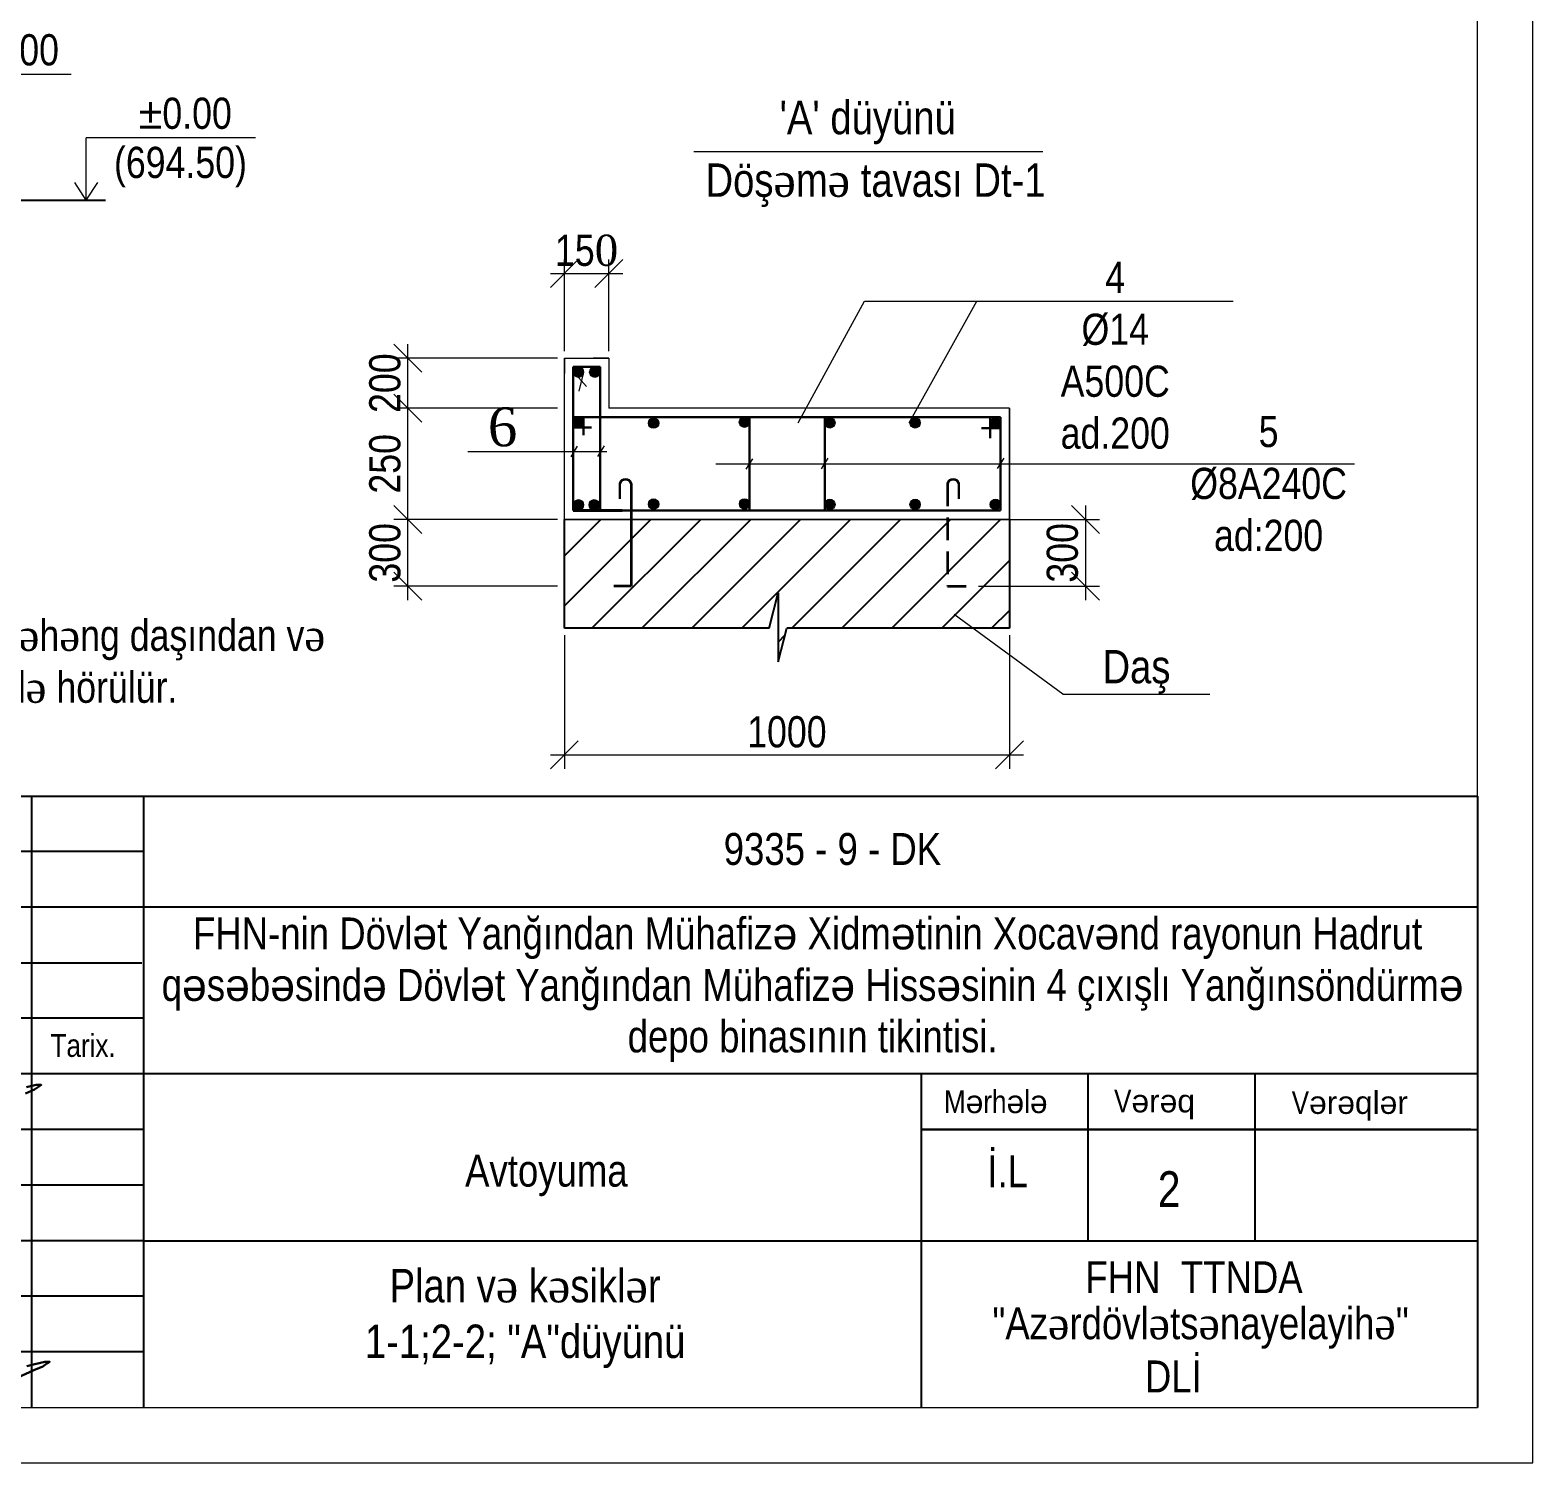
# Model space of a CAD drawing. Header units: millimetres. Extents: x -23631 to 2610815, y 484233 to 2921318.
# Drawn here: x 1763113 to 1776620, y 1447961 to 1460838 of the extents above; entities that cross this region are included whole.
import ezdxf

# ---------------------------------------------------------------- set-up
doc = ezdxf.new("R2010")
doc.units = ezdxf.units.MM
doc.linetypes.add('DASHEDX2', pattern=[38.1, 25.4, -12.7])
for name, color, linetype, lineweight in [('0_Ном._пера__7', 7, 'Continuous', 60), ('dim', 7, 'Continuous', 9), ('перегородка', 130, 'Continuous', 20), ('перегородка_Ном._пера__1', 7, 'Continuous', 15)]:
    doc.layers.add(name, color=color, linetype=linetype, lineweight=lineweight)
doc.styles.add('style1', font='arial.ttf')
doc.styles.add('style6', font='ARIALN.TTF', dxfattribs={"height": 300})
doc.styles.add('Times New Roman', font='times.ttf')
doc.dimstyles.new('DIM_100', dxfattribs={"dimscale": 100, "dimtxt": 2.5, "dimasz": 2.5, "dimexe": 1.25, "dimexo": 0.625, "dimtad": 1, "dimdec": 0, "dimtxsty": 'style1', "dimblk": 'OBLIQUE', "dimcen": 2.5, "dimdle": 1.25, "dimclrd": 251, "dimclre": 251, "dimaunit": 1, "dimadec": 3, "dimazin": 0, "dimtfac": 1, "dimtdec": 0, "dimtmove": 1, "dimatfit": 3, "dimfxl": 1.25, "dimlwd": 5, "dimlwe": 5, "dimarcsym": 0})

# ---------------------------------------------------------------- blocks, each defined once
blk = doc.blocks.new('_Oblique')
at = {"color": 0, "linetype": 'ByBlock', "lineweight": -2}
blk.add_line((-0.5, -0.5), (0.5, 0.5), dxfattribs=at)
blk = doc.blocks.new('*D98')
at = {"color": 251, "lineweight": 5, "transparency": 16777216}
for p, q in [((1767915, 1457953), (1767915, 1458776)), ((1768315, 1457953), (1768315, 1458776))]:
    blk.add_line(p, q, dxfattribs=at)
at = {"color": 251, "linetype": 'ByBlock', "lineweight": 5, "transparency": 16777216}
blk.add_line((1767790, 1458651), (1768440, 1458651), dxfattribs=at)
at = {"layer": 'Defpoints', "color": 0, "transparency": 16777216}
for p in [(1768315, 1458651), (1767915, 1457890), (1768315, 1457890)]:
    blk.add_point(p, dxfattribs=at)
at = {"color": 251, "lineweight": 5, "transparency": 16777216, "xscale": 250, "yscale": 250, "zscale": 250, "rotation": 180}
blk.add_blockref('_Oblique', (1767915, 1458651), dxfattribs=at)
at = {"color": 251, "lineweight": 5, "transparency": 16777216, "xscale": 250, "yscale": 250, "zscale": 250}
blk.add_blockref('_Oblique', (1768315, 1458651), dxfattribs=at)
at = {"color": 0, "transparency": 16777216, "insert": (1768115, 1458857), "char_height": 300, "attachment_point": 5, "style": 'style6'}
blk.add_mtext('{\\H0.93333x;15\\fTimes New Roman|b0|i0|c186|p18;0}', dxfattribs=at)
blk = doc.blocks.new('*D99')
at = {"color": 251, "linetype": 'ByBlock', "lineweight": 5, "transparency": 16777216}
blk.add_line((1772598, 1456565), (1772598, 1455715), dxfattribs=at)
at = {"color": 251, "lineweight": 5, "transparency": 16777216}
for p, q in [((1771638, 1456440), (1772723, 1456440)), ((1771638, 1455840), (1772723, 1455840))]:
    blk.add_line(p, q, dxfattribs=at)
at = {"layer": 'Defpoints', "color": 0, "transparency": 16777216}
for p in [(1771575, 1456440), (1771575, 1455840), (1772598, 1455840)]:
    blk.add_point(p, dxfattribs=at)
at = {"color": 251, "lineweight": 5, "transparency": 16777216, "xscale": 250, "yscale": 250, "zscale": 250}
for p, rotation in [((1772598, 1456440), 90), ((1772598, 1455840), 270)]:
    blk.add_blockref('_Oblique', p, dxfattribs=dict(at, rotation=rotation))
at = {"color": 0, "transparency": 16777216, "insert": (1772392, 1456140), "char_height": 300, "attachment_point": 5, "rotation": 90, "style": 'style6'}
blk.add_mtext('{\\H0.93333x;300}', dxfattribs=at)
blk = doc.blocks.new('*D100')
at = {"color": 251, "linetype": 'ByBlock', "lineweight": 5, "transparency": 16777216}
blk.add_line((1766508, 1455715), (1766508, 1456565), dxfattribs=at)
at = {"color": 251, "lineweight": 5, "transparency": 16777216}
for p, q in [((1767853, 1456440), (1766383, 1456440)), ((1767853, 1455840), (1766383, 1455840))]:
    blk.add_line(p, q, dxfattribs=at)
at = {"layer": 'Defpoints', "color": 0, "transparency": 16777216}
for p in [(1766508, 1456440), (1767915, 1456440), (1767915, 1455840)]:
    blk.add_point(p, dxfattribs=at)
at = {"color": 251, "lineweight": 5, "transparency": 16777216, "xscale": 250, "yscale": 250, "zscale": 250}
for p, rotation in [((1766508, 1456440), 90), ((1766508, 1455840), 270)]:
    blk.add_blockref('_Oblique', p, dxfattribs=dict(at, rotation=rotation))
at = {"color": 0, "transparency": 16777216, "insert": (1766303, 1456140), "char_height": 300, "attachment_point": 5, "rotation": 90, "style": 'style6'}
blk.add_mtext('{\\H0.93333x;300}', dxfattribs=at)
blk = doc.blocks.new('*D136')
at = {"color": 251, "lineweight": 5, "transparency": 16777216}
for p, q in [((1767915, 1455400), (1767915, 1454200)), ((1771915, 1455400), (1771915, 1454200))]:
    blk.add_line(p, q, dxfattribs=at)
at = {"color": 251, "linetype": 'ByBlock', "lineweight": 5, "transparency": 16777216}
blk.add_line((1767790, 1454325), (1772040, 1454325), dxfattribs=at)
at = {"layer": 'Defpoints', "color": 0, "transparency": 16777216}
for p in [(1767915, 1455463), (1771915, 1455463), (1771915, 1454325)]:
    blk.add_point(p, dxfattribs=at)
at = {"color": 251, "lineweight": 5, "transparency": 16777216, "xscale": 250, "yscale": 250, "zscale": 250, "rotation": 180}
blk.add_blockref('_Oblique', (1767915, 1454325), dxfattribs=at)
at = {"color": 251, "lineweight": 5, "transparency": 16777216, "xscale": 250, "yscale": 250, "zscale": 250}
blk.add_blockref('_Oblique', (1771915, 1454325), dxfattribs=at)
at = {"color": 0, "transparency": 16777216, "insert": (1769915, 1454530), "char_height": 300, "attachment_point": 5, "style": 'style6'}
blk.add_mtext('{\\H0.93333x;1000}', dxfattribs=at)
blk = doc.blocks.new('*D102')
at = {"color": 251, "linetype": 'ByBlock', "lineweight": 5, "transparency": 16777216}
blk.add_line((1766508, 1456315), (1766508, 1457565), dxfattribs=at)
at = {"color": 251, "lineweight": 5, "transparency": 16777216}
for p, q in [((1767853, 1457440), (1766383, 1457440)), ((1767353, 1456440), (1766383, 1456440))]:
    blk.add_line(p, q, dxfattribs=at)
at = {"layer": 'Defpoints', "color": 0, "transparency": 16777216}
for p in [(1766508, 1457440), (1767915, 1457440), (1767415, 1456440)]:
    blk.add_point(p, dxfattribs=at)
at = {"color": 251, "lineweight": 5, "transparency": 16777216, "xscale": 250, "yscale": 250, "zscale": 250}
for p, rotation in [((1766508, 1457440), 90), ((1766508, 1456440), 270)]:
    blk.add_blockref('_Oblique', p, dxfattribs=dict(at, rotation=rotation))
at = {"color": 0, "transparency": 16777216, "insert": (1766303, 1456940), "char_height": 300, "attachment_point": 5, "rotation": 90, "style": 'style6'}
blk.add_mtext('{\\H0.93333x;250}', dxfattribs=at)
blk = doc.blocks.new('*D103')
at = {"color": 251, "linetype": 'ByBlock', "lineweight": 5, "transparency": 16777216}
blk.add_line((1766508, 1457315), (1766508, 1458015), dxfattribs=at)
at = {"color": 251, "lineweight": 5, "transparency": 16777216}
for p, q in [((1767853, 1457890), (1766383, 1457890)), ((1767853, 1457440), (1766383, 1457440))]:
    blk.add_line(p, q, dxfattribs=at)
at = {"layer": 'Defpoints', "color": 0, "transparency": 16777216}
for p in [(1766508, 1457890), (1767915, 1457890), (1767915, 1457440)]:
    blk.add_point(p, dxfattribs=at)
at = {"color": 251, "lineweight": 5, "transparency": 16777216, "xscale": 250, "yscale": 250, "zscale": 250}
for p, rotation in [((1766508, 1457890), 90), ((1766508, 1457440), 270)]:
    blk.add_blockref('_Oblique', p, dxfattribs=dict(at, rotation=rotation))
at = {"color": 0, "transparency": 16777216, "insert": (1766303, 1457665), "char_height": 300, "attachment_point": 5, "rotation": 90, "style": 'style6'}
blk.add_mtext('{\\H0.93333x;200}', dxfattribs=at)
blk = doc.blocks.new('üü')
at = {"lineweight": 25, "ltscale": 15}
for p, q in [((3742372, 336833), (3765204, 336833)), ((3749157, 330049), (3749157, 336833)), ((3750394, 336833), (3750394, 330047)), ((3765204, 336833), (3765204, 330047)), ((3742381, 336221), (3750394, 336221)), ((3742381, 335604), (3750394, 335604)), ((3750394, 335604), (3765206, 335604)), ((3750379, 334978), (3742370, 334984)), ((3742381, 334370), (3750394, 334370)), ((3742381, 333753), (3750394, 333753)), ((3750394, 333753), (3765203, 333753)), ((3759033, 330047), (3759033, 333759)), ((3760878, 333745), (3760878, 331893)), ((3762735, 333749), (3762735, 331899)), ((3742381, 333136), (3750394, 333136)), ((3765130, 333130), (3759033, 333130)), ((3759033, 333130), (3765204, 333130)), ((3742381, 332518), (3750394, 332518)), ((3742381, 331901), (3750394, 331901)), ((3750399, 331895), (3765196, 331895)), ((3742381, 331284), (3750394, 331284)), ((3742381, 330667), (3750394, 330667))]:
    blk.add_line(p, q, dxfattribs=at)
at = {"lineweight": 5, "ltscale": 15}
for p, q in [((3749160, 336833), (3750394, 336833)), ((3765204, 336833), (3765204, 336833)), ((3750386, 336221), (3750386, 336221))]:
    blk.add_line(p, q, dxfattribs=at)
at = {"lineweight": 15}
for points in [[(3716207, 329430), (3765821, 329430), (3765821, 364480), (3716207, 364480)], [(3718676, 330047), (3765204, 330047), (3765204, 363863), (3718676, 363863)]]:
    blk.add_lwpolyline(points, close=True, dxfattribs=at)
at = {"color": 7, "lineweight": 30}
for points in [[(3749096, 333600), (3749205, 333627), (3749261, 333627), (3749230, 333606), (3749184, 333575), (3749086, 333532)], [(3749101, 330506), (3749190, 330527), (3749299, 330554), (3749355, 330554), (3749324, 330533), (3749279, 330502), (3749180, 330459), (3749000, 330378)]]:
    blk.add_lwpolyline(points, dxfattribs=at)
at = {"lineweight": 25, "attachment_point": 1, "style": 'style6'}
for s, insert, char_height, width in [('Tarix.', (3749364, 334190), 252.3, 7625.39), ('M{\\fArial|b0|i0|c0|p34;ə}rh{\\fArial|b0|i0|c0|p34;ə}l{\\fArial|b0|i0|c0|p34;ə}', (3759283, 333566), 252.32, 7625.39), ('V{\\fArial|b0|i0|c0|p34;ə\\fArial|b0|i0|c238|p34;r\\fArial|b0|i0|c0|p34;ə\\fArial|b0|i0|c238|p34;q}', (3761171, 333574), 252.32, 7625.39), ('V{\\fArial|b0|i0|c0|p34;ə\\fArial|b0|i0|c238|p34;r\\fArial|b0|i0|c0|p34;ə\\fArial|b0|i0|c238|p34;ql\\fArial|b0|i0|c0|p34;ə\\fArial|b0|i0|c238|p34;r}', (3763143, 333557), 252.32, 7625.39), ('{\\fArial Narrow|b0|i0|c238|p34;İ}.L{\\fArial Narrow|b0|i0|c186|p34;      }', (3759764, 332844), 354.36, 12467.73)]:
    blk.add_mtext(s, dxfattribs=dict(at, insert=insert, char_height=char_height, width=width))
at = {"insert": (3753966, 332852), "char_height": 354.36, "attachment_point": 1, "style": 'style6'}
blk.add_mtext_dynamic_manual_height_columns('{\\fArial Narrow|b0|i0|c238|p34;Avtoyuma}', width=11468.39, gutter_width=1.18, heights=[0], dxfattribs=at)
at = {"ltscale": 15, "insert": (3760401, 331669), "char_height": 354.36, "attachment_point": 1, "style": 'style6'}
blk.add_mtext('  {\\fArial Narrow|b0|i0|c238|p34;  FHN  TTNDA}', dxfattribs=at)
at = {"lineweight": 25, "ltscale": 15, "insert": (3759820, 331158), "char_height": 354.359, "width": 10697.25, "attachment_point": 1, "style": 'style6'}
blk.add_mtext('"Az{\\fTimes New Roman|b0|i0|c238|p18;ə}rdövl{\\fTimes New Roman|b0|i0|c238|p18;ə}ts{\\fTimes New Roman|b0|i0|c238|p18;ə}nayelayih{\\fTimes New Roman|b0|i0|c238|p18;ə}"\\P               DL{\\fArial Narrow|b0|i0|c238|p34;İ}', dxfattribs=at)
at = {"layer": '0_Ном._пера__7', "linetype": 'Continuous', "insert": (3757768, 334683), "char_height": 354.359, "width": 16227.81, "attachment_point": 5, "line_spacing_factor": 0.967685, "style": 'style6'}
blk.add_mtext('{\\fArial Narrow|b0|i0|c238|p34;FHN-nin Dövl\\fArial|b0|i0|c238|p38;ə\\fArial Narrow|b0|i0|c238|p34;t Yanğından Mühafiz\\fArial|b0|i0|c238|p38;ə\\fArial Narrow|b0|i0|c238|p34; Xidm\\fArial|b0|i0|c238|p38;ə\\fArial Narrow|b0|i0|c238|p34;tinin} {\\fArial Narrow|b0|i0|c238|p34;Xocav\\fArial|b0|i0|c238|p38;ə\\fArial Narrow|b0|i0|c238|p34;nd rayonun Hadrut\\P q\\fArial|b0|i0|c238|p38;ə\\fArial Narrow|b0|i0|c238|p34;s\\fArial|b0|i0|c238|p38;ə\\fArial Narrow|b0|i0|c238|p34;b\\fArial|b0|i0|c238|p38;ə\\fArial Narrow|b0|i0|c238|p34;sind\\fArial|b0|i0|c238|p38;ə\\fArial Narrow|b0|i0|c238|p34; Dövl\\fArial|b0|i0|c238|p38;ə\\fArial Narrow|b0|i0|c238|p34;t Yanğından Mühafiz\\fArial|b0|i0|c238|p38;ə\\fArial Narrow|b0|i0|c238|p34; Hiss\\fArial|b0|i0|c238|p38;ə\\fArial Narrow|b0|i0|c238|p34;sinin 4 çıxışlı Yanğınsöndürm\\fArial|b0|i0|c238|p38;ə\\P\\fArial Narrow|b0|i0|c238|p34; depo binasının tikintisi}.', dxfattribs=at)
at = {"layer": 'перегородка_Ном._пера__1', "linetype": 'Continuous', "insert": (3756837, 336423), "char_height": 354.36, "attachment_point": 1, "style": 'style6'}
blk.add_mtext('{\\fArial Narrow|b0|i0|c238|p34;9335} -{\\fArial Narrow|b0|i0|c238|p34; 9 }- DK', dxfattribs=at)

msp = doc.modelspace()

# ---------------------------------------------------------------- hatches: boundary and pattern name
at = {"ltscale": 10000}
h = msp.add_hatch(dxfattribs=at)
h.set_pattern_fill('ANSI31', scale=100, style=0)
h.set_pattern_definition([(45, (554152.37, -52651.2), (-224.506403, 224.506403), [])])
h.paths.add_polyline_path([(1769835, 1455780.5), (1769835, 1455160.6), (1769915.3, 1455462.8), (1771915.3, 1455462.8), (1771915.3, 1456440.4), (1771115.3, 1456440.4), (1770315.3, 1456440.4), (1769515.3, 1456440.4), (1768715.3, 1456440.4), (1767915.3, 1456440.4), (1767915.3, 1455462.8), (1769756.9, 1455462.8)])
at = {"layer": 'перегородка', "ltscale": 10000}
h = msp.add_hatch(color=7, dxfattribs=at)
h.set_gradient(color1=(245, 245, 255), one_color=1, tint=1, name='INVSPHERICAL')
edge = h.paths.add_edge_path()
edge.add_arc((1768041.8, 1457763.9), 46.5, 0, 360)
h = msp.add_hatch(color=7, dxfattribs=at)
h.set_gradient(color1=(245, 245, 255), one_color=1, tint=1, name='INVSPHERICAL')
edge = h.paths.add_edge_path()
edge.add_arc((1768188.7, 1457763.9), 46.5, 0, 360)
h = msp.add_hatch(color=7, dxfattribs=at)
h.set_gradient(color1=(245, 245, 255), one_color=1, tint=1, name='INVSPHERICAL')
edge = h.paths.add_edge_path()
edge.add_arc((1768041.8, 1457313.9), 46.5, 0, 360)
h = msp.add_hatch(color=7, dxfattribs=at)
h.set_gradient(color1=(245, 245, 255), one_color=1, tint=1, name='INVSPHERICAL')
edge = h.paths.add_edge_path()
edge.add_arc((1768716.7, 1457306.2), 46.5, 0, 360)
h = msp.add_hatch(color=7, dxfattribs=at)
h.set_gradient(color1=(245, 245, 255), one_color=1, tint=1, name='INVSPHERICAL')
edge = h.paths.add_edge_path()
edge.add_arc((1769533.4, 1457313.9), 46.5, 0, 360)
msp.add_hatch(color=7, dxfattribs=at).paths.add_polyline_path([(1769577.8, 1457300.1), (1769577.8, 1457327.8, 0.3158206), (1769535.5, 1457360.4), (1769531.3, 1457360.4, 0.401022), (1769486.8, 1457313.9, 0.8593865)])
h = msp.add_hatch(color=7, dxfattribs=at)
h.set_gradient(color1=(245, 245, 255), one_color=1, tint=1, name='INVSPHERICAL')
edge = h.paths.add_edge_path()
edge.add_arc((1770301.3, 1457308.5), 46.5, 0, 360)
h = msp.add_hatch(color=7, dxfattribs=at)
h.set_gradient(color1=(245, 245, 255), one_color=1, tint=1, name='INVSPHERICAL')
edge = h.paths.add_edge_path()
edge.add_arc((1771067.3, 1457308.5), 46.5, 0, 360)
h = msp.add_hatch(color=7, dxfattribs=at)
h.set_gradient(color1=(245, 245, 255), one_color=1, tint=1, name='INVSPHERICAL')
edge = h.paths.add_edge_path()
edge.add_arc((1771788.7, 1457307.5), 46.5, 0, 360)
h = msp.add_hatch(color=7, dxfattribs=at)
h.set_gradient(color1=(245, 245, 255), one_color=1, tint=1, name='INVSPHERICAL')
edge = h.paths.add_edge_path()
edge.add_arc((1768041.8, 1456571.7), 46.5, 0, 360)
h = msp.add_hatch(color=7, dxfattribs=at)
h.set_gradient(color1=(245, 245, 255), one_color=1, tint=1, name='INVSPHERICAL')
edge = h.paths.add_edge_path()
edge.add_arc((1768183.9, 1456571.7), 46.5, 0, 360)
h = msp.add_hatch(color=7, dxfattribs=at)
h.set_gradient(color1=(245, 245, 255), one_color=1, tint=1, name='INVSPHERICAL')
edge = h.paths.add_edge_path()
edge.add_arc((1768716.7, 1456578.6), 46.5, 0, 360)
h = msp.add_hatch(color=7, dxfattribs=at)
h.set_gradient(color1=(245, 245, 255), one_color=1, tint=1, name='INVSPHERICAL')
edge = h.paths.add_edge_path()
edge.add_arc((1769534.9, 1456579.6), 46.5, 0, 360)
h = msp.add_hatch(color=7, dxfattribs=at)
h.set_gradient(color1=(245, 245, 255), one_color=1, tint=1, name='INVSPHERICAL')
edge = h.paths.add_edge_path()
edge.add_arc((1770301.3, 1456575.8), 46.5, 0, 360)
h = msp.add_hatch(color=7, dxfattribs=at)
h.set_gradient(color1=(245, 245, 255), one_color=1, tint=1, name='INVSPHERICAL')
edge = h.paths.add_edge_path()
edge.add_arc((1771067.3, 1456575.8), 46.5, 0, 360)
h = msp.add_hatch(color=7, dxfattribs=at)
h.set_gradient(color1=(245, 245, 255), one_color=1, tint=1, name='INVSPHERICAL')
edge = h.paths.add_edge_path()
edge.add_arc((1771788.7, 1456575.3), 46.5, 0, 360)

# ---------------------------------------------------------------- linework, layer by layer
at = {"color": 7, "lineweight": 30, "ltscale": 10000}
for p, q in [((1768412.3, 1456761.9), (1768412.3, 1456625.5)), ((1771460.5, 1456761.9), (1771460.5, 1456625.5))]:
    msp.add_line(p, q, dxfattribs=at)
at = {"color": 7, "linetype": 'ByBlock', "lineweight": 35, "ltscale": 8}
msp.add_line((1768515.1, 1456761.9), (1768515.3, 1455840.4), dxfattribs=at)
at = {"color": 7, "linetype": 'DASHEDX2', "lineweight": 35, "ltscale": 8}
msp.add_line((1771357.4, 1456761.9), (1771357.6, 1455840.4), dxfattribs=at)
at = {"color": 7, "ltscale": 10000}
for p, q in [((1767915.3, 1455462.8), (1767915.3, 1456440.4)), ((1771915.3, 1456440.4), (1771915.3, 1455462.8)), ((1769756.9, 1455462.8), (1769835, 1455780.5)), ((1769835, 1455780.5), (1769835, 1455160.6)), ((1769756.9, 1455462.8), (1767915.3, 1455462.8)), ((1769835, 1455160.6), (1769915.3, 1455462.8)), ((1771915.3, 1455462.8), (1769915.3, 1455462.8))]:
    msp.add_line(p, q, dxfattribs=at)
at = {"color": 7, "lineweight": 35, "ltscale": 10000}
for p, q in [((1768515.3, 1455840.4), (1768358.6, 1455840.4)), ((1771357.6, 1455840.4), (1771524.8, 1455840.4))]:
    msp.add_line(p, q, dxfattribs=at)
at = {"color": 7, "lineweight": 13, "ltscale": 10000}
msp.add_line((1772394.2, 1454868.9), (1771418.9, 1455585.7), dxfattribs=at)
at = {"color": 7, "lineweight": 35, "ltscale": 10000}
for centre in [(1768463.9, 1456746.6), (1771409, 1456746.6)]:
    msp.add_arc(centre, 53.8, 16.56201, 163.43799, dxfattribs=at)
at = {"layer": 'dim', "color": 0, "lineweight": 15, "ltscale": 0.5}
for p, q in [((1763481.9, 1460440.3), (1762428.5, 1460440.3)), ((1763617.9, 1459310.8), (1763617.9, 1459870.3)), ((1765140, 1459870.3), (1763617.9, 1459870.3)), ((1763617.9, 1459310.8), (1763514.5, 1459468.1)), ((1763617.9, 1459310.8), (1763721.3, 1459468.1))]:
    msp.add_line(p, q, dxfattribs=at)
at = {"layer": 'перегородка', "color": 7, "ltscale": 10000}
for p, q in [((1769077.3, 1459747.7), (1772214.2, 1459747.7)), ((1767915.3, 1457890.4), (1768315.3, 1457890.4)), ((1767915.3, 1456440.4), (1767915.3, 1457890.4)), ((1767915.3, 1457890.4), (1768315.3, 1457890.4)), ((1767915.3, 1457890.4), (1767915.3, 1457750.4)), ((1767915.3, 1457890.4), (1767995.3, 1457890.4)), ((1767915.3, 1457890.4), (1767915.3, 1457810.4)), ((1768315.3, 1457890.4), (1768175.3, 1457890.4)), ((1768315.3, 1457890.4), (1768235.3, 1457890.4)), ((1768315.3, 1457890.4), (1768315.3, 1457440.4)), ((1768041.8, 1457717.4), (1768114.9, 1457634.6)), ((1768088.3, 1457763.9), (1768045.6, 1457592.4)), ((1771915.3, 1457440.4), (1768315.3, 1457440.4)), ((1771915.3, 1457440.4), (1771835.3, 1457440.4)), ((1771915.3, 1457440.4), (1771915.3, 1456440.4)), ((1771915.3, 1456440.4), (1771915.3, 1457440.4)), ((1771915.3, 1457440.4), (1771915.3, 1457300.4)), ((1771915.3, 1457440.4), (1771915.3, 1457360.4)), ((1768088.3, 1457313.9), (1768088.3, 1457360.4)), ((1771742.2, 1457307.5), (1771742.2, 1457360.4)), ((1768041.8, 1457267.4), (1767995.3, 1457267.4)), ((1771788.7, 1457261), (1771835.3, 1457261)), ((1767915.3, 1456440.4), (1767915.3, 1456520.4)), ((1767995.3, 1456520.4), (1768187.3, 1456520.4)), ((1767995.3, 1456520.4), (1768187.3, 1456520.4)), ((1767995.3, 1456520.4), (1768763.3, 1456520.4)), ((1768435.3, 1456520.4), (1768635.3, 1456520.4)), ((1771915.3, 1456440.4), (1771915.3, 1456580.4)), ((1771915.3, 1456440.4), (1767915.3, 1456440.4)), ((1767915.3, 1456440.4), (1768055.3, 1456440.4)), ((1767915.3, 1456440.4), (1767915.3, 1456440.4)), ((1767915.3, 1456440.4), (1768715.3, 1456440.4)), ((1768715.3, 1456440.4), (1769515.3, 1456440.4)), ((1769515.3, 1456440.4), (1770315.3, 1456440.4)), ((1770315.3, 1456440.4), (1771115.3, 1456440.4)), ((1771115.3, 1456440.4), (1771915.3, 1456440.4)), ((1771915.3, 1456440.4), (1771775.3, 1456440.4))]:
    msp.add_line(p, q, dxfattribs=at)
at = {"layer": 'перегородка', "color": 7, "lineweight": 25, "ltscale": 10000}
msp.add_line((1759418.7, 1459310.8), (1763790.6, 1459310.8), dxfattribs=at)
at = {"layer": 'перегородка', "color": 7, "lineweight": 13, "ltscale": 10000}
for p, q in [((1770015.2, 1457308.3), (1770611.1, 1458402.7)), ((1770611.1, 1458402.7), (1773925, 1458402.7)), ((1771015.2, 1457308.5), (1771622.5, 1458402.7)), ((1768297.1, 1457049), (1767046.1, 1457049)), ((1767975.1, 1457003.9), (1768034.3, 1457098.4)), ((1768215.1, 1457007.2), (1768274.3, 1457101.7)), ((1769276.5, 1456939.3), (1775016.7, 1456939.3)), ((1769549.5, 1456890.8), (1769608.7, 1456985.4)), ((1770226.5, 1456895.5), (1770285.7, 1456990)), ((1771807, 1456897.6), (1771866.2, 1456992.2)), ((1772394.2, 1454868.9), (1773717.1, 1454868.9))]:
    msp.add_line(p, q, dxfattribs=at)
at = {"layer": 'перегородка', "color": 7, "lineweight": 30, "ltscale": 10000}
for p, q in [((1767995.3, 1457810.4), (1767995.3, 1456520.4)), ((1767995.3, 1457810.4), (1768235.3, 1457810.4)), ((1768235.3, 1457810.4), (1768235.3, 1456520.4)), ((1771835.3, 1457360.4), (1767995.3, 1457360.4)), ((1768088.3, 1457360.4), (1768088.3, 1457198.6)), ((1769577.8, 1457360.4), (1769577.8, 1456520.4)), ((1770254.8, 1457360.6), (1770254.8, 1456520.6)), ((1771742.2, 1457360.4), (1771742.2, 1457169.8)), ((1771835.3, 1457360.4), (1771835.3, 1456520.4)), ((1767995.3, 1457267.4), (1768159.5, 1457267.5)), ((1771835.3, 1457261), (1771664.8, 1457261)), ((1767995.3, 1456520.4), (1771835.3, 1456520.4))]:
    msp.add_line(p, q, dxfattribs=at)
at = {"layer": 'перегородка', "color": 7, "lineweight": 40, "ltscale": 10000}
for p, q in [((1767995.3, 1456520.4), (1768395.3, 1456520.4)), ((1768235.3, 1456520.4), (1768435.3, 1456520.4))]:
    msp.add_line(p, q, dxfattribs=at)
at = {"layer": 'перегородка', "color": 7, "ltscale": 10000}
for centre in [(1768041.8, 1457763.9), (1768188.7, 1457763.9), (1768041.8, 1457313.9), (1768716.7, 1457306.2), (1769533.4, 1457313.9), (1770301.3, 1457308.5), (1771067.3, 1457308.5), (1771788.7, 1457307.5), (1768041.8, 1456571.7), (1768183.9, 1456571.7), (1768716.7, 1456578.6), (1769534.9, 1456579.6), (1770301.3, 1456575.8), (1771067.3, 1456575.8), (1771788.7, 1456575.3)]:
    msp.add_circle(centre, 46.5, dxfattribs=at)

# ---------------------------------------------------------------- block references
at = {"xscale": 0.8095442897741573, "yscale": 0.8095442897741573, "zscale": 0.8095442897741573}
msp.add_blockref('üü', (-1271979, 1181272.8), dxfattribs=at)

# ---------------------------------------------------------------- texts
at = {"color": 7, "lineweight": 15, "insert": (1773248.4, 1450582.2), "char_height": 320, "attachment_point": 1, "style": 'style6'}
msp.add_mtext_dynamic_manual_height_columns('2', width=753.36, gutter_width=12.5, heights=[0], dxfattribs=at)
at = {"color": 7, "insert": (1767562.2, 1449704), "char_height": 300, "width": 11471.739, "attachment_point": 2, "style": 'style6'}
msp.add_mtext('{\\fArial Narrow|b0|i0|c238|p34;Plan v\\fTimes New Roman|b0|i0|c238|p18;ə\\fArial Narrow|b0|i0|c238|p34; k\\fTimes New Roman|b0|i0|c238|p18;ə\\fArial Narrow|b0|i0|c238|p34;sikl\\fTimes New Roman|b0|i0|c238|p18;ə\\fArial Narrow|b0|i0|c238|p34;r \\P1-1;2-2;} {\\fArial Narrow|b0|i0|c238|p34;"A"düyünü}', dxfattribs=at)
at = {"layer": 'перегородка', "color": 7, "ltscale": 10000, "attachment_point": 1, "style": 'style6'}
for s, insert, char_height in [('0.600', (1762569.9, 1460800.8), 280), ('%%P0.00', (1764087.5, 1460230.8), 280), ("'A'{\\fArial Narrow|b0|i0|c238|p34; düyünü}", (1769849, 1460202.4), 300), ('({\\fArial Narrow|b0|i0|c238|p34;694.50})', (1763867.5, 1459789), 280), ('D{\\fArial Narrow|b0|i0|c238|p34;öş\\fTimes New Roman|b0|i0|c238|p18;ə\\fArial Narrow|b0|i0|c238|p34;m\\fTimes New Roman|b0|i0|c238|p18;ə\\fArial Narrow|b0|i0|c238|p34; tavası Dt-1}', (1769183.5, 1459639.9), 300)]:
    msp.add_mtext(s, dxfattribs=dict(at, insert=insert, char_height=char_height))
at = {"layer": 'перегородка', "color": 7, "width": 10.165, "attachment_point": 2}
for s, insert, char_height, style in [('{\\fArial Narrow|b0|i0|c238|p34;4\\P\\fArial Narrow|b0|i0|c186|p34;%%C14 A}500C{\\fArial Narrow|b0|i0|c238|p34;\\P\\fArial Narrow|b0|i0|c186|p34;ad.200}', (1772865.9, 1458756.3), 279.999, 'style6'), ('{\\fTimes New Roman|b0|i0|c238|p18;6}', (1767360, 1457448), 350, 'Times New Roman'), ('{\\fArial Narrow|b0|i0|c238|p34;5\\fArial Narrow|b0|i0|c186|p34;\\P%%C8A}240C{\\fArial Narrow|b0|i0|c238|p34;\\Pad:200}', (1774244.3, 1457370.8), 279.999, 'style6'), ('{\\fArial Narrow|b0|i0|c238|p34;Daş}', (1773056.8, 1455267.2), 300, 'style6')]:
    msp.add_mtext(s, dxfattribs=dict(at, insert=insert, char_height=char_height, style=style))
at = {"layer": 'перегородка', "color": 7, "ltscale": 10000, "insert": (1757804.2, 1456006), "char_height": 280, "width": 9825.234, "attachment_point": 1, "style": 'style6'}
msp.add_mtext('{\\fArial Narrow|b0|i0|c238|p34;Qeyd.\\P1.Tumbalar  50 markalı mişarlanmış \\fTimes New Roman|b0|i0|c238|p18;ə\\fArial Narrow|b0|i0|c238|p34;h\\fTimes New Roman|b0|i0|c238|p18;ə\\fArial Narrow|b0|i0|c238|p34;ng daşından v\\fTimes New Roman|b0|i0|c238|p18;ə\\fArial Narrow|b0|i0|c238|p34; \\P   50 markalı sement - qum m\\fTimes New Roman|b0|i0|c238|p18;ə\\fArial Narrow|b0|i0|c238|p34;hlulu il\\fTimes New Roman|b0|i0|c238|p18;ə\\fArial Narrow|b0|i0|c238|p34; hörülür.}', dxfattribs=at)

# ---------------------------------------------------------------- dimensions: what is measured, and where the dimension line sits
dim = msp.add_linear_dim(base=(1768315.3, 1458651), p1=(1767915.3, 1457890.4), p2=(1768315.3, 1457890.4), text='{\\H0.93333x;15\\fTimes New Roman|b0|i0|c186|p18;0}', dimstyle='DIM_100', override={"dimtxsty": 'style6'})
dim.commit()
dim.dimension.update_dxf_attribs({"geometry": '*D98', "text_midpoint": (1768115.3, 1458651), "dimtype": 160})
for base, p1, p2, text, picture, middle in [((1766508.3, 1457890.4), (1767915.3, 1457440.4), (1767915.3, 1457890.4), '{\\H0.93333x;200}', '*D103', (1766508.3, 1457665.4)), ((1766508.3, 1456440.4), (1767915.3, 1455840.4), (1767915.3, 1456440.4), '{\\H0.93333x;300}', '*D100', (1766508.3, 1456140.4)), ((1772597.9, 1455840.4), (1771575.3, 1456440.4), (1771575.3, 1455840.4), '{\\H0.93333x;300}', '*D99', (1772597.9, 1456140.4))]:
    dim = msp.add_linear_dim(base=base, p1=p1, p2=p2, angle=90, text=text, dimstyle='DIM_100', override={"dimtxsty": 'style6'})
    dim.commit()
    dim.dimension.update_dxf_attribs({"geometry": picture, "text_midpoint": middle, "dimtype": 160})
dim = msp.add_linear_dim(base=(1766508.3, 1457440.4), p1=(1767415.3, 1456440.4), p2=(1767915.3, 1457440.4), angle=90, text='{\\H0.93333x;250}', dimstyle='DIM_100', override={"dimtxsty": 'style6'})
dim.commit()
dim.dimension.update_dxf_attribs({"geometry": '*D102', "text_midpoint": (1766302.8, 1456940.4)})
dim = msp.add_linear_dim(base=(1771915.3, 1454324.9), p1=(1767915.3, 1455462.8), p2=(1771915.3, 1455462.8), text='{\\H0.93333x;1000}', dimstyle='DIM_100', override={"dimtxsty": 'style6'})
dim.commit()
dim.dimension.update_dxf_attribs({"geometry": '*D136', "text_midpoint": (1769915.3, 1454530.4)})

doc.saveas('drawing.dxf')
